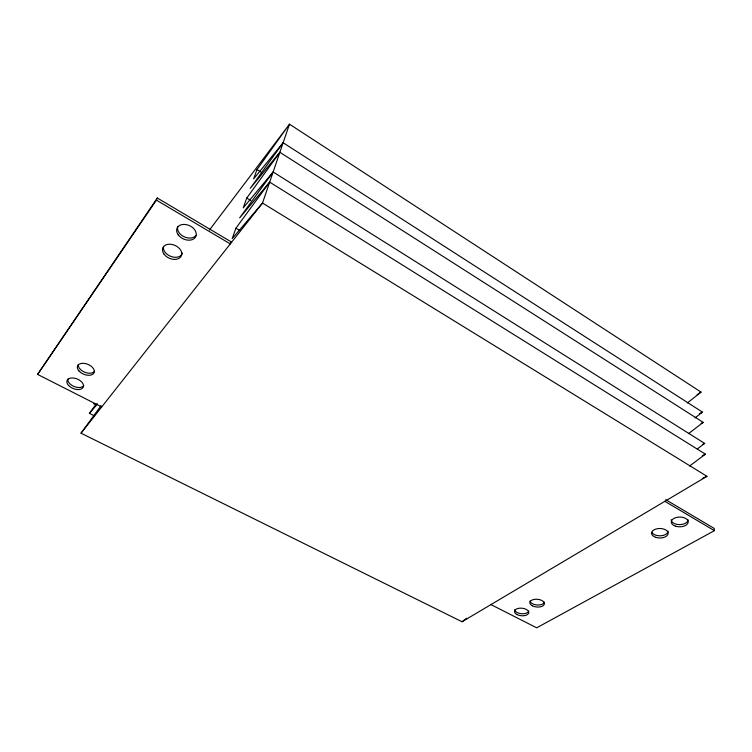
<?xml version="1.0" encoding="UTF-8"?>
<svg xmlns="http://www.w3.org/2000/svg" width="752" height="752" viewBox="0 0 752 752"><rect width="100%" height="100%" fill="white"/><g stroke="black" fill="none" stroke-linecap="round" stroke-linejoin="round"><path stroke-width="1.13" d="M689.518 466.061L705.423 454.189L269.667 182.125L235.949 228.166L232.199 238.6L262.514 203.04L289.482 124.183L701.043 392.102L687.403 402.922M688.588 433.613L703.176 422.38L279.866 152.299L246.759 198.03L243.225 207.881L273.136 171.982L704.662 443.407L697.245 449.01M209.451 230.009L289.482 124.183L256.977 169.576L253.631 178.882L283.137 142.748L702.453 412.124L695.055 417.877M156.388 200.117L157.318 198.02L231.061 241.777L230.3 243.902L156.388 200.117L37.6 374.402L101.708 406.954M37.6 374.402L157.318 198.02M283.137 142.748L250.228 188.367L279.866 152.299M94.658 415.978L89.422 413.346L96.294 403.833M81.019 433.19L262.514 203.04L706.983 476.317L462.048 621.754L81.019 433.19L101.059 405.666M273.136 171.982L239.625 217.92L269.667 182.125M89.422 413.346L97.591 403.88M462.048 621.754L466.635 618.276M697.142 394.697L701.043 392.102M665.793 499.713L714.24 528.449L714.4 530.668L536.693 627.817L490.953 604.589M699.369 413.732L702.453 412.124M701.099 423.442L703.176 422.38M702.603 444.423L704.662 443.407M702.302 455.693L705.423 454.189M702.753 478.263L706.983 476.317M93.53 403.655L95.617 404.717M664.871 501.321L714.4 530.668M235.949 228.166L239.973 230.582M246.759 198.03L250.764 200.483M256.977 169.576L260.953 172.067M688.089 519.764A8.46 4.897 -0.4 0 1 679.535 524.623A8.46 4.897 -0.4 0 1 671.179 519.735M83.81 385.71A8.751 5.198 22 0 1 74.006 386.481A8.751 5.198 22 0 1 67.821 379.046M94.555 371.328A8.892 5.377 22.2 0 1 84.544 372.155A8.892 5.377 22.2 0 1 78.321 364.485M196.065 235.395A10.246 7.332 24.2 0 1 184.108 236.795A10.246 7.332 24.2 0 1 177.679 226.803M182.426 253.095A10.049 7.031 23.9 0 1 171.165 256.545A10.049 7.031 23.9 0 1 163.532 246.402M668.086 531.119A8.291 4.766 0.4 0 1 660.886 535.781A8.291 4.766 0.4 0 1 651.805 532.284M528.816 611.085A7.182 3.798 5.5 0 1 521.484 613.726A7.182 3.798 5.5 0 1 514.641 609.806M544.401 602.249A7.304 3.91 5 0 1 536.881 604.975A7.304 3.91 5 0 1 529.991 600.97M675.381 526.146A8.469 4.897 -0.4 0 0 688.212 521.973A8.469 4.897 -0.4 0 0 675.625 517.667A8.469 4.897 -0.4 0 0 675.381 526.146M655.688 537.332A8.3 4.756 0.4 0 0 668.171 533.309A8.3 4.756 0.4 0 0 655.753 529.098A8.3 4.756 0.4 0 0 655.688 537.332M178.224 234.85A10.265 7.323 24.2 0 0 195.229 237.51A10.265 7.323 24.2 0 0 185.913 224.557A10.265 7.323 24.2 0 0 178.224 234.85M79.063 371.056A8.902 5.377 22.1 0 0 93.662 373.387A8.902 5.377 22.1 0 0 84.76 363.442A8.902 5.377 22.1 0 0 79.063 371.056M68.582 385.456A8.761 5.189 21.9 0 0 82.917 387.75A8.761 5.189 21.9 0 0 74.081 378.106A8.761 5.189 21.9 0 0 68.582 385.456M164.105 254.232A10.067 7.031 23.8 0 0 180.771 256.846A10.067 7.031 23.8 0 0 171.494 244.353A10.067 7.031 23.8 0 0 164.105 254.232M517.019 614.572A7.191 3.798 5.5 0 0 528.694 613.124A7.191 3.798 5.5 0 0 519.181 608.227A7.191 3.798 5.5 0 0 517.019 614.572M532.388 605.821A7.313 3.901 5 0 0 544.298 604.317A7.313 3.901 5 0 0 534.719 599.306A7.313 3.901 5 0 0 532.388 605.821"/></g></svg>
